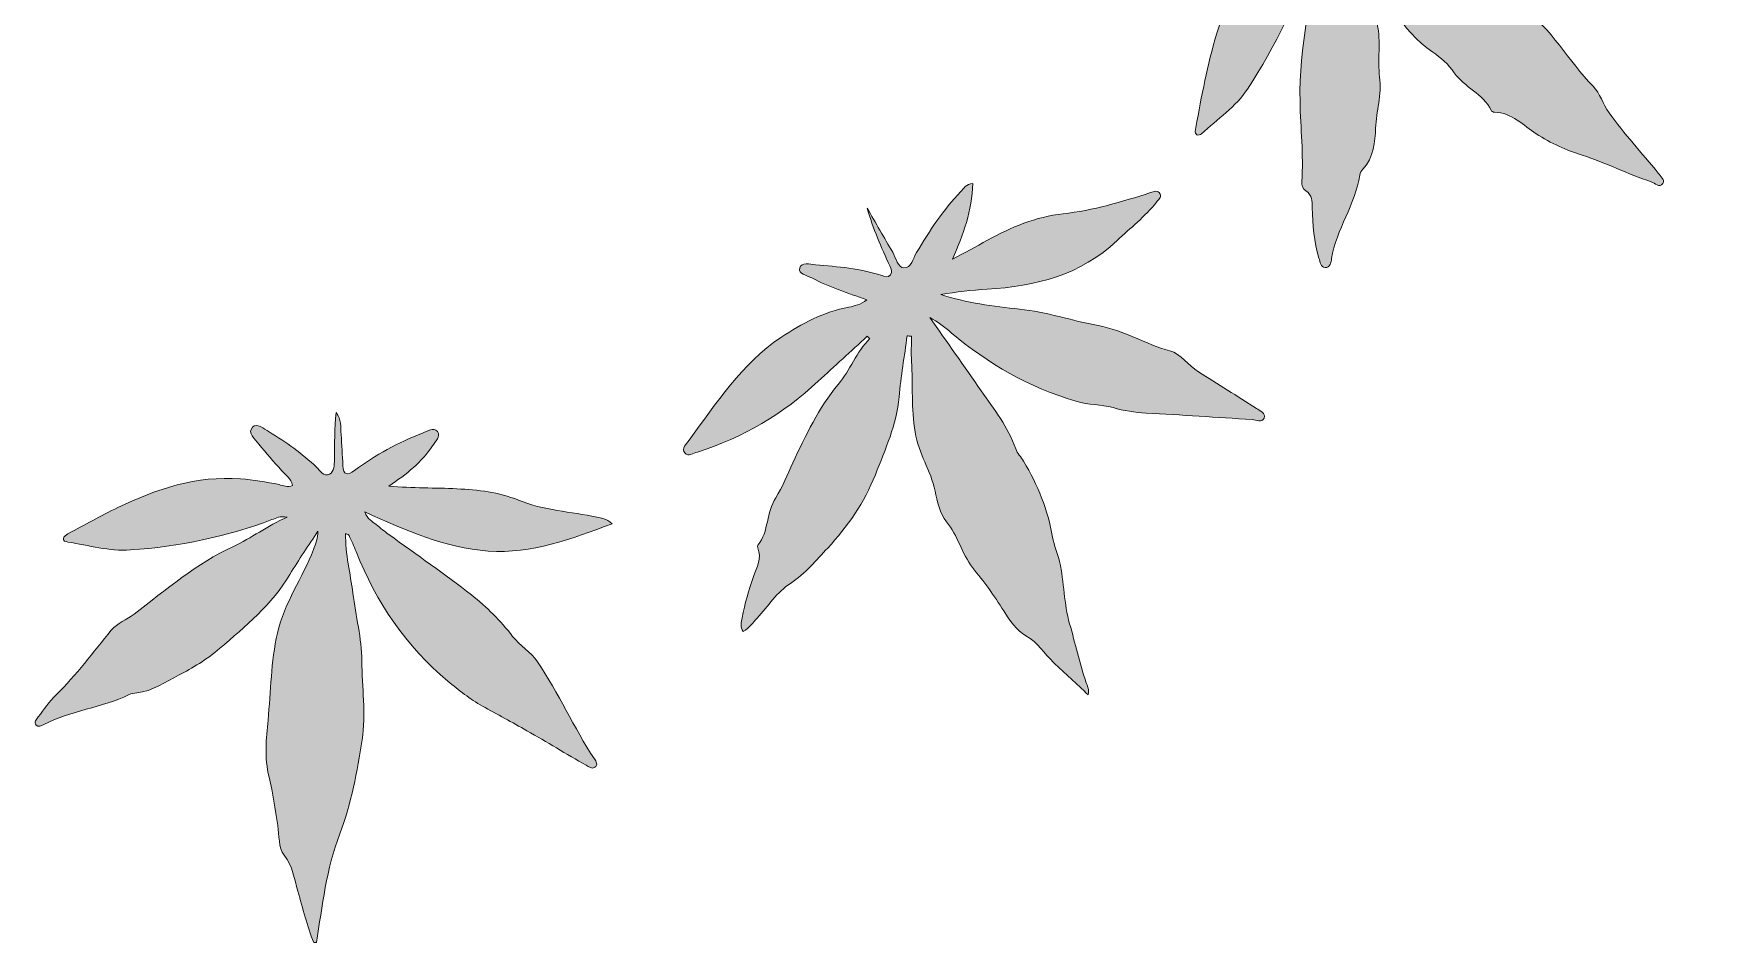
# Model space of a CAD drawing. Extents: x 432 to 1568, y -1563 to -437.
# Drawn here: x 900 to 1521, y -1563 to -1225 of the extents above; entities that cross this region are included whole.
import ezdxf

# ---------------------------------------------------------------- set-up
doc = ezdxf.new("R2010")
doc.units = 0
doc.header["$MEASUREMENT"] = 0
doc.layers.add('katman 1', color=7, linetype='Continuous')

# ---------------------------------------------------------------- blocks, each defined once
blk = doc.blocks.new('block 2')
at = {"layer": 'katman 1', "true_color": 0x0a9800}
h = blk.add_hatch(color=94, dxfattribs=at)
h.dxf.hatch_style = 2
edge = h.paths.add_edge_path()
edge.add_spline(control_points=[(1389.95, -1187.61), (1388.68, -1190.06), (1389.84, -1191.55), (1390.39, -1192.98), (1393.93, -1202.35), (1396.75, -1211.91), (1398.84, -1221.71), (1400.23, -1228.23), (1398.85, -1234.89), (1399.69, -1241.3), (1400.54, -1247.87), (1398.47, -1253.99), (1398.22, -1260.32), (1398.02, -1265.17), (1397.59, -1271.29), (1393.49, -1275.58), (1392.94, -1276.15), (1392.43, -1276.95), (1392.33, -1277.71), (1390.74, -1288.7), (1383.57, -1297.8), (1381.86, -1308.76), (1381.65, -1310.11), (1381.31, -1312.21), (1379.47, -1312.11), (1377.77, -1312.01), (1377.61, -1309.95), (1377.18, -1308.57), (1375.32, -1302.47), (1374.8, -1296.17), (1374.68, -1289.82), (1374.63, -1287.48), (1374.75, -1285.12), (1372.34, -1283.63), (1371.1, -1282.86), (1370.71, -1281.51), (1370.81, -1280.12), (1371.49, -1270.2), (1370.31, -1260.26), (1370.13, -1250.37), (1369.77, -1230), (1374.61, -1210.57), (1377.39, -1190.39), (1375.82, -1191.27), (1375.62, -1192.81), (1375.24, -1194.04), (1369.56, -1212.48), (1361.08, -1229.7), (1350.64, -1245.76), (1346.41, -1252.26), (1339.38, -1256.94), (1333.57, -1262.4), (1333.19, -1262.77), (1332.18, -1263), (1331.82, -1262.76), (1330.82, -1262.08), (1331.33, -1260.96), (1331.49, -1260.02), (1333.47, -1248.35), (1335.85, -1236.8), (1339.11, -1225.4), (1343.82, -1208.93), (1353.74, -1196.26), (1366.93, -1185.81), (1367.95, -1185.01), (1369.15, -1184.31), (1369.8, -1181.9), (1360.41, -1183.28), (1351.31, -1183.39), (1342.04, -1182.14), (1347.34, -1178), (1353.2, -1175.29), (1359.63, -1173.86), (1362.88, -1173.14), (1366.23, -1172.93), (1369.48, -1172.21), (1371.14, -1171.84), (1373.62, -1172.39), (1374.17, -1170.19), (1374.62, -1168.39), (1372.65, -1167.36), (1371.47, -1166.28), (1367.89, -1163.04), (1364.19, -1159.93), (1360.57, -1156.73), (1359.23, -1155.54), (1357.5, -1154.7), (1356.82, -1152.76), (1358.47, -1151.9), (1359.3, -1153.34), (1360.24, -1154), (1364.6, -1157.07), (1368.84, -1160.3), (1373.19, -1163.38), (1377.49, -1166.43), (1378.42, -1166.06), (1378.84, -1160.95), (1379.69, -1150.8), (1381.05, -1140.76), (1384.6, -1131.14), (1385.08, -1129.82), (1385.04, -1127.7), (1386.87, -1127.72), (1388.65, -1127.73), (1388.79, -1129.77), (1389.21, -1131.14), (1390.92, -1136.62), (1391.13, -1142.27), (1391.21, -1147.95), (1391.24, -1149.86), (1390.26, -1152.8), (1392.26, -1153.43), (1394.66, -1154.19), (1395.37, -1151), (1396.63, -1149.41), (1400.04, -1145.11), (1403.23, -1140.62), (1406.63, -1136.3), (1411.31, -1130.36), (1417.05, -1125.53), (1423.5, -1121.68), (1432.58, -1116.27), (1440.18, -1108.97), (1448.47, -1102.55), (1449.72, -1101.58), (1451.06, -1099.56), (1452.65, -1100.71), (1454.05, -1101.74), (1452.98, -1103.81), (1452.52, -1105.38), (1445.09, -1131.31), (1429.58, -1150.48), (1405.17, -1162.31), (1400.74, -1164.46), (1396.12, -1166.38), (1392.58, -1170.49), (1404.15, -1167.12), (1415.71, -1163.77), (1427.27, -1160.38), (1433.34, -1158.6), (1439.32, -1155.67), (1445.48, -1155.25), (1451.29, -1154.86), (1456.9, -1152.8), (1462.86, -1153.53), (1465.75, -1153.88), (1468.78, -1152.87), (1471.76, -1152.68), (1480.99, -1152.08), (1489.88, -1154.07), (1498.73, -1156.32), (1501.49, -1157.03), (1504.25, -1157.53), (1507.11, -1157.57), (1510.1, -1157.6), (1513.11, -1157.61), (1516.1, -1157.79), (1517.7, -1157.89), (1519.91, -1157.8), (1520.3, -1159.69), (1520.72, -1161.81), (1518.41, -1162.15), (1516.97, -1162.73), (1510.48, -1165.32), (1503.68, -1167.29), (1497.45, -1170.41), (1484.3, -1176.98), (1470.49, -1181.46), (1456.09, -1183.88), (1438.22, -1186.88), (1420.58, -1184.73), (1403.21, -1179.93), (1400.8, -1179.27), (1398.38, -1178.68), (1395.95, -1178.13), (1395.56, -1178.04), (1395.09, -1178.29), (1394.04, -1178.52), (1403.51, -1184.09), (1412.39, -1189.59), (1421.54, -1194.59), (1429.05, -1198.68), (1436.48, -1202.74), (1442.69, -1208.79), (1445.52, -1211.55), (1449.3, -1213.12), (1452.55, -1215.42), (1463.63, -1223.25), (1469.79, -1235.35), (1479.01, -1244.75), (1481.55, -1247.35), (1482.63, -1251.33), (1484.88, -1254.55), (1490.45, -1262.5), (1497.14, -1269.44), (1503.12, -1277), (1504, -1278.12), (1505.77, -1279.55), (1504.86, -1280.83), (1503.6, -1282.62), (1501.92, -1280.71), (1500.48, -1280.23), (1491.81, -1277.35), (1483.72, -1273.08), (1474.91, -1270.35), (1469.22, -1268.58), (1463.31, -1265.94), (1457.83, -1262.37), (1453.25, -1259.39), (1448.75, -1254.52), (1442.35, -1254.38), (1441.92, -1254.37), (1441.26, -1254.03), (1441.09, -1253.67), (1438.18, -1247.42), (1431.15, -1245.23), (1427.43, -1239.71), (1425.38, -1236.68), (1422.17, -1233.94), (1419.49, -1232.12), (1407.14, -1223.71), (1401.78, -1210.94), (1395.87, -1198.31), (1394.21, -1194.77), (1392.08, -1191.44), (1389.95, -1187.61)], knot_values=[0, 0, 0, 0, 1, 1, 1, 2, 2, 2, 3, 3, 3, 4, 4, 4, 5, 5, 5, 6, 6, 6, 7, 7, 7, 8, 8, 8, 9, 9, 9, 10, 10, 10, 11, 11, 11, 12, 12, 12, 13, 13, 13, 14, 14, 14, 15, 15, 15, 16, 16, 16, 17, 17, 17, 18, 18, 18, 19, 19, 19, 20, 20, 20, 21, 21, 21, 22, 22, 22, 23, 23, 23, 24, 24, 24, 25, 25, 25, 26, 26, 26, 27, 27, 27, 28, 28, 28, 29, 29, 29, 30, 30, 30, 31, 31, 31, 32, 32, 32, 33, 33, 33, 34, 34, 34, 35, 35, 35, 36, 36, 36, 37, 37, 37, 38, 38, 38, 39, 39, 39, 40, 40, 40, 41, 41, 41, 42, 42, 42, 43, 43, 43, 44, 44, 44, 45, 45, 45, 46, 46, 46, 47, 47, 47, 48, 48, 48, 49, 49, 49, 50, 50, 50, 51, 51, 51, 52, 52, 52, 53, 53, 53, 54, 54, 54, 55, 55, 55, 56, 56, 56, 57, 57, 57, 58, 58, 58, 59, 59, 59, 60, 60, 60, 61, 61, 61, 62, 62, 62, 63, 63, 63, 64, 64, 64, 65, 65, 65, 66, 66, 66, 67, 67, 67, 68, 68, 68, 69, 69, 69, 70, 70, 70, 71, 71, 71, 72, 72, 72, 73, 73, 73, 74, 74, 74, 75, 75, 75, 75], degree=3, periodic=1)
h = blk.add_hatch(color=94, dxfattribs=at)
h.dxf.hatch_style = 2
edge = h.paths.add_edge_path()
edge.add_spline(control_points=[(1248.63, -1280.8), (1248.38, -1290.98), (1245, -1299.87), (1241.11, -1308.95), (1245.44, -1306.61), (1249.8, -1304.32), (1254.1, -1301.94), (1262.91, -1297.07), (1272, -1293.22), (1282.17, -1292.1), (1293.31, -1290.89), (1304, -1287.61), (1314.65, -1284.26), (1315.85, -1283.88), (1317.38, -1283.14), (1318.18, -1284.76), (1318.79, -1286.01), (1317.55, -1286.88), (1316.85, -1287.76), (1312.59, -1293.16), (1307.18, -1297.37), (1302.21, -1302.05), (1288.63, -1314.84), (1271.94, -1319.07), (1253.99, -1320.15), (1248.24, -1320.49), (1242.51, -1321.14), (1236.77, -1322.09), (1246.34, -1325.18), (1256.18, -1326.49), (1266.02, -1327.54), (1275.98, -1328.59), (1285.44, -1331.82), (1295.18, -1333.62), (1304.66, -1335.37), (1312.67, -1340.55), (1321.78, -1343), (1325.98, -1344.13), (1328.55, -1348.44), (1332.41, -1350.83), (1339.61, -1355.28), (1346.77, -1359.86), (1353.93, -1364.41), (1355.23, -1365.24), (1357.48, -1366.16), (1356.79, -1367.99), (1356.04, -1369.95), (1353.89, -1368.64), (1352.34, -1368.55), (1339.22, -1367.73), (1326.11, -1366.81), (1312.98, -1366.12), (1308.79, -1365.9), (1304.75, -1365.27), (1300.71, -1364.11), (1296.25, -1362.83), (1291.61, -1363.14), (1286.94, -1361.75), (1269.55, -1356.59), (1254.36, -1347.87), (1240.61, -1336.3), (1238.13, -1334.21), (1235.62, -1332.16), (1232.61, -1330.58), (1238.99, -1339.67), (1245.41, -1348.73), (1251.74, -1357.85), (1256.52, -1364.73), (1261.74, -1371.34), (1264.55, -1379.41), (1265.13, -1381.09), (1266.56, -1382.45), (1267.49, -1384.02), (1272.7, -1392.81), (1276.51, -1402.12), (1278.25, -1412.26), (1278.78, -1415.34), (1280.14, -1418.27), (1280.84, -1421.33), (1282.56, -1428.97), (1282.45, -1437.05), (1284.59, -1444.43), (1286.66, -1451.59), (1288.25, -1458.91), (1290.61, -1466), (1291.12, -1467.51), (1292.04, -1469.02), (1291.47, -1470.75), (1287.15, -1466.75), (1282.78, -1462.83), (1278.57, -1458.75), (1275.18, -1455.47), (1272.83, -1451.44), (1268.33, -1448.86), (1265.05, -1446.99), (1262.06, -1442.92), (1260.09, -1439.63), (1256.67, -1433.93), (1252.53, -1428.63), (1248.57, -1423.56), (1244.38, -1418.22), (1243.18, -1411.61), (1238.81, -1406.49), (1236.33, -1403.57), (1235.4, -1398.77), (1234.64, -1395.12), (1233.06, -1387.46), (1228.45, -1381.14), (1227.19, -1373.26), (1225.77, -1364.4), (1226.37, -1355.68), (1225.87, -1346.92), (1225.69, -1343.81), (1225.84, -1340.69), (1225.84, -1337.57), (1225.31, -1337.53), (1224.78, -1337.49), (1224.26, -1337.45), (1223.23, -1345.01), (1221.93, -1352.54), (1221.25, -1360.14), (1220.34, -1370.44), (1216.11, -1379.6), (1212.44, -1389.03), (1208.4, -1399.38), (1202.06, -1408.41), (1194.76, -1416.26), (1190.59, -1420.74), (1186.47, -1425.81), (1180.89, -1429.4), (1176.03, -1432.54), (1172.6, -1437.89), (1168.54, -1442.28), (1166.97, -1443.97), (1165.75, -1446.02), (1163.39, -1447.31), (1162.03, -1445.66), (1162.71, -1443.84), (1162.99, -1442.18), (1163.88, -1436.91), (1165.56, -1431.85), (1167.23, -1426.79), (1168.35, -1423.39), (1170.36, -1420.04), (1168.78, -1416.21), (1168.67, -1415.94), (1168.68, -1415.45), (1168.85, -1415.24), (1172.93, -1410.07), (1171.87, -1403.04), (1175.46, -1397.58), (1178.07, -1393.6), (1179.7, -1388.98), (1181.77, -1384.64), (1186.63, -1374.47), (1191.33, -1364.22), (1198.67, -1355.48), (1203.13, -1350.16), (1205.35, -1343.39), (1210.45, -1338.48), (1210.11, -1338.19), (1209.76, -1337.91), (1209.42, -1337.62), (1203.36, -1343.19), (1197.27, -1348.72), (1191.25, -1354.32), (1178.25, -1366.41), (1163.37, -1375.28), (1146.42, -1380.61), (1144.89, -1381.09), (1142.9, -1382.41), (1141.76, -1381.02), (1140.34, -1379.29), (1142.27, -1377.59), (1143.28, -1376.24), (1153.47, -1362.48), (1162.79, -1347.85), (1177.35, -1338.06), (1185.06, -1332.88), (1193.32, -1328.59), (1202.62, -1326.78), (1204.7, -1326.38), (1206.79, -1325.92), (1209.32, -1324.08), (1201.94, -1321.4), (1195.11, -1319.32), (1188.85, -1315.94), (1187.07, -1314.98), (1183.71, -1314.55), (1184.35, -1312.19), (1184.94, -1310.04), (1188.1, -1310.82), (1190.21, -1311.03), (1198.49, -1311.82), (1206.82, -1312.34), (1214.79, -1315.04), (1215.89, -1315.41), (1217.13, -1315.9), (1218.03, -1314.79), (1218.9, -1313.73), (1218.26, -1312.54), (1217.8, -1311.5), (1214.69, -1304.53), (1211.54, -1297.58), (1209.42, -1290.03), (1212.57, -1295.49), (1215.69, -1300.96), (1218.87, -1306.39), (1220.11, -1308.52), (1220.83, -1312.09), (1223.03, -1312.22), (1225.8, -1312.39), (1226.44, -1308.64), (1227.75, -1306.47), (1232.56, -1298.45), (1237.65, -1290.65), (1244.15, -1283.88), (1245.25, -1282.73), (1246.06, -1281.11), (1248.63, -1280.8)], knot_values=[0, 0, 0, 0, 1, 1, 1, 2, 2, 2, 3, 3, 3, 4, 4, 4, 5, 5, 5, 6, 6, 6, 7, 7, 7, 8, 8, 8, 9, 9, 9, 10, 10, 10, 11, 11, 11, 12, 12, 12, 13, 13, 13, 14, 14, 14, 15, 15, 15, 16, 16, 16, 17, 17, 17, 18, 18, 18, 19, 19, 19, 20, 20, 20, 21, 21, 21, 22, 22, 22, 23, 23, 23, 24, 24, 24, 25, 25, 25, 26, 26, 26, 27, 27, 27, 28, 28, 28, 29, 29, 29, 30, 30, 30, 31, 31, 31, 32, 32, 32, 33, 33, 33, 34, 34, 34, 35, 35, 35, 36, 36, 36, 37, 37, 37, 38, 38, 38, 39, 39, 39, 40, 40, 40, 41, 41, 41, 42, 42, 42, 43, 43, 43, 44, 44, 44, 45, 45, 45, 46, 46, 46, 47, 47, 47, 48, 48, 48, 49, 49, 49, 50, 50, 50, 51, 51, 51, 52, 52, 52, 53, 53, 53, 54, 54, 54, 55, 55, 55, 56, 56, 56, 57, 57, 57, 58, 58, 58, 59, 59, 59, 60, 60, 60, 61, 61, 61, 62, 62, 62, 63, 63, 63, 64, 64, 64, 65, 65, 65, 66, 66, 66, 67, 67, 67, 68, 68, 68, 69, 69, 69, 70, 70, 70, 71, 71, 71, 72, 72, 72, 73, 73, 73, 73], degree=3, periodic=1)
h = blk.add_hatch(color=94, dxfattribs=at)
h.dxf.hatch_style = 2
edge = h.paths.add_edge_path()
edge.add_spline(control_points=[(1003.9, -1562.83), (1001.38, -1556.64), (999.86, -1550.15), (997.98, -1543.76), (996.64, -1539.21), (996.14, -1534.49), (992.95, -1530.4), (990.69, -1527.51), (991.16, -1523.04), (990.56, -1519.39), (989.59, -1513.38), (988.79, -1507.17), (987.32, -1501.39), (985.49, -1494.15), (986.25, -1486.98), (986.92, -1480.2), (987.99, -1469.46), (987.98, -1458.58), (990.39, -1447.87), (992.95, -1436.52), (999.82, -1427.36), (1003.78, -1416.81), (1004.58, -1414.68), (1005.52, -1412.6), (1005.47, -1409.98), (1001.99, -1415.33), (998.33, -1420.57), (995.07, -1426.05), (988.41, -1437.24), (978.63, -1445.28), (968.91, -1453.63), (964.18, -1457.69), (958.87, -1460.89), (953.69, -1463.52), (948.87, -1465.97), (944.04, -1469.49), (938.23, -1470.05), (937.25, -1470.15), (936.22, -1470.33), (935.34, -1470.74), (925.17, -1475.6), (913.65, -1476.61), (903.61, -1481.85), (902.8, -1482.28), (901.62, -1482.96), (900.84, -1482.08), (899.81, -1480.92), (900.96, -1479.87), (901.61, -1479.02), (903.72, -1476.24), (905.71, -1473.31), (908.18, -1470.87), (915.71, -1463.41), (922.06, -1454.98), (928.73, -1446.81), (930.99, -1444.05), (934.45, -1442.9), (937.23, -1440.78), (949.05, -1431.78), (960.39, -1422.06), (974.07, -1415.69), (980.68, -1412.61), (986.56, -1408.08), (994.01, -1404.83), (991.41, -1404.2), (989.89, -1405.15), (988.39, -1405.71), (971.43, -1412.07), (953.91, -1415.73), (935.85, -1417), (927.9, -1417.55), (920.34, -1415.26), (912.63, -1414.03), (911.81, -1413.89), (910.74, -1413.67), (910.93, -1412.67), (911.05, -1412.02), (911.9, -1411.35), (912.58, -1410.99), (918.74, -1407.68), (924.85, -1404.25), (931.16, -1401.22), (945.52, -1394.31), (960.37, -1389.35), (976.69, -1390.57), (981.53, -1390.93), (986.27, -1391.72), (991, -1392.72), (992.57, -1393.05), (994.12, -1393.96), (996.04, -1392.98), (995.62, -1390.39), (993.4, -1389.21), (991.97, -1387.51), (989.18, -1384.2), (986.14, -1381.08), (983.51, -1377.66), (982.1, -1375.83), (979.12, -1373.56), (981.14, -1371.35), (982.77, -1369.56), (985.41, -1371.97), (987.33, -1373.12), (993.64, -1376.88), (999.55, -1381.21), (1004.96, -1386.21), (1006.31, -1387.45), (1007.49, -1390.05), (1009.74, -1388.85), (1011.57, -1387.88), (1011.53, -1385.38), (1011.57, -1383.41), (1011.66, -1377.6), (1011.6, -1371.79), (1012.21, -1365.93), (1014.25, -1368.41), (1013.87, -1371.34), (1014.05, -1374.15), (1014.3, -1377.97), (1014.56, -1381.79), (1014.75, -1385.61), (1014.93, -1389.15), (1016.18, -1389.51), (1018.99, -1387.46), (1026.83, -1381.74), (1035.25, -1377.02), (1044.34, -1373.56), (1046.12, -1372.88), (1048.37, -1371.14), (1049.82, -1373.03), (1051.24, -1374.87), (1049.04, -1376.69), (1047.99, -1378.28), (1044.04, -1384.34), (1038.49, -1388.78), (1031.72, -1393.28), (1040.82, -1394.05), (1048.94, -1393.84), (1057.01, -1394.27), (1064.91, -1394.69), (1072.6, -1395.44), (1079.89, -1398.47), (1089.25, -1402.37), (1099.34, -1402.66), (1109.04, -1404.86), (1110.61, -1405.21), (1112.36, -1405.13), (1114.76, -1407.28), (1099.36, -1412.82), (1085.01, -1418.52), (1068.7, -1417.39), (1052.49, -1416.26), (1038.17, -1409.68), (1022.85, -1402.86), (1023.86, -1405.66), (1025.73, -1406.41), (1027.1, -1407.57), (1028.63, -1408.85), (1030.2, -1410.09), (1031.82, -1411.27), (1042.05, -1418.73), (1052.52, -1425.89), (1062.47, -1433.71), (1068.12, -1438.15), (1073.27, -1443.23), (1077.75, -1449.08), (1080.35, -1452.48), (1084.4, -1454.78), (1086.99, -1458.58), (1094.86, -1470.13), (1100.44, -1482.99), (1108.13, -1494.62), (1108.72, -1495.51), (1109.61, -1496.82), (1108.28, -1497.72), (1107.18, -1498.46), (1106.02, -1497.56), (1105.04, -1496.99), (1097.71, -1492.73), (1090.42, -1488.36), (1083.06, -1484.14), (1077.6, -1481.01), (1072.03, -1478.07), (1066.54, -1474.99), (1061.93, -1472.41), (1057.67, -1469.07), (1053.74, -1465.78), (1038.25, -1452.76), (1027.03, -1436.42), (1019.61, -1417.53), (1018.82, -1415.52), (1017.92, -1413.56), (1017.01, -1411.6), (1016.91, -1411.37), (1016.49, -1411.28), (1015.72, -1410.85), (1015.57, -1418.57), (1017.53, -1425.75), (1018.42, -1433.03), (1019.44, -1441.45), (1021.73, -1449.84), (1021.75, -1458.24), (1021.78, -1468.01), (1023.38, -1477.88), (1021.87, -1487.52), (1020.02, -1499.34), (1017.89, -1511.08), (1013.54, -1522.48), (1008.63, -1535.35), (1007.05, -1549.21), (1004.9, -1562.83), (1004.57, -1562.83), (1004.24, -1562.83), (1003.9, -1562.83)], knot_values=[0, 0, 0, 0, 1, 1, 1, 2, 2, 2, 3, 3, 3, 4, 4, 4, 5, 5, 5, 6, 6, 6, 7, 7, 7, 8, 8, 8, 9, 9, 9, 10, 10, 10, 11, 11, 11, 12, 12, 12, 13, 13, 13, 14, 14, 14, 15, 15, 15, 16, 16, 16, 17, 17, 17, 18, 18, 18, 19, 19, 19, 20, 20, 20, 21, 21, 21, 22, 22, 22, 23, 23, 23, 24, 24, 24, 25, 25, 25, 26, 26, 26, 27, 27, 27, 28, 28, 28, 29, 29, 29, 30, 30, 30, 31, 31, 31, 32, 32, 32, 33, 33, 33, 34, 34, 34, 35, 35, 35, 36, 36, 36, 37, 37, 37, 38, 38, 38, 39, 39, 39, 40, 40, 40, 41, 41, 41, 42, 42, 42, 43, 43, 43, 44, 44, 44, 45, 45, 45, 46, 46, 46, 47, 47, 47, 48, 48, 48, 49, 49, 49, 50, 50, 50, 51, 51, 51, 52, 52, 52, 53, 53, 53, 54, 54, 54, 55, 55, 55, 56, 56, 56, 57, 57, 57, 58, 58, 58, 59, 59, 59, 60, 60, 60, 61, 61, 61, 62, 62, 62, 63, 63, 63, 64, 64, 64, 65, 65, 65, 66, 66, 66, 67, 67, 67, 68, 68, 68, 69, 69, 69, 70, 70, 70, 71, 71, 71, 71], degree=3, periodic=1)
at = {"layer": 'katman 1', "lineweight": 0}
for points, knots in [([(1389.95, -1187.61), (1388.68, -1190.06), (1389.84, -1191.55), (1390.39, -1192.98), (1393.93, -1202.35), (1396.75, -1211.91), (1398.84, -1221.71), (1400.23, -1228.23), (1398.85, -1234.89), (1399.69, -1241.3), (1400.54, -1247.87), (1398.47, -1253.99), (1398.22, -1260.32), (1398.02, -1265.17), (1397.59, -1271.29), (1393.49, -1275.58), (1392.94, -1276.15), (1392.43, -1276.95), (1392.33, -1277.71), (1390.74, -1288.7), (1383.57, -1297.8), (1381.86, -1308.76), (1381.65, -1310.11), (1381.31, -1312.21), (1379.47, -1312.11), (1377.77, -1312.01), (1377.61, -1309.95), (1377.18, -1308.57), (1375.32, -1302.47), (1374.8, -1296.17), (1374.68, -1289.82), (1374.63, -1287.48), (1374.75, -1285.12), (1372.34, -1283.63), (1371.1, -1282.86), (1370.71, -1281.51), (1370.81, -1280.12), (1371.49, -1270.2), (1370.31, -1260.26), (1370.13, -1250.37), (1369.77, -1230), (1374.61, -1210.57), (1377.39, -1190.39), (1375.82, -1191.27), (1375.62, -1192.81), (1375.24, -1194.04), (1369.56, -1212.48), (1361.08, -1229.7), (1350.64, -1245.76), (1346.41, -1252.26), (1339.38, -1256.94), (1333.57, -1262.4), (1333.19, -1262.77), (1332.18, -1263), (1331.82, -1262.76), (1330.82, -1262.08), (1331.33, -1260.96), (1331.49, -1260.02), (1333.47, -1248.35), (1335.85, -1236.8), (1339.11, -1225.4), (1343.82, -1208.93), (1353.74, -1196.26), (1366.93, -1185.81), (1367.95, -1185.01), (1369.15, -1184.31), (1369.8, -1181.9), (1360.41, -1183.28), (1351.31, -1183.39), (1342.04, -1182.14), (1347.34, -1178), (1353.2, -1175.29), (1359.63, -1173.86), (1362.88, -1173.14), (1366.23, -1172.93), (1369.48, -1172.21), (1371.14, -1171.84), (1373.62, -1172.39), (1374.17, -1170.19), (1374.62, -1168.39), (1372.65, -1167.36), (1371.47, -1166.28), (1367.89, -1163.04), (1364.19, -1159.93), (1360.57, -1156.73), (1359.23, -1155.54), (1357.5, -1154.7), (1356.82, -1152.76), (1358.47, -1151.9), (1359.3, -1153.34), (1360.24, -1154), (1364.6, -1157.07), (1368.84, -1160.3), (1373.19, -1163.38), (1377.49, -1166.43), (1378.42, -1166.06), (1378.84, -1160.95), (1379.69, -1150.8), (1381.05, -1140.76), (1384.6, -1131.14), (1385.08, -1129.82), (1385.04, -1127.7), (1386.87, -1127.72), (1388.65, -1127.73), (1388.79, -1129.77), (1389.21, -1131.14), (1390.92, -1136.62), (1391.13, -1142.27), (1391.21, -1147.95), (1391.24, -1149.86), (1390.26, -1152.8), (1392.26, -1153.43), (1394.66, -1154.19), (1395.37, -1151), (1396.63, -1149.41), (1400.04, -1145.11), (1403.23, -1140.62), (1406.63, -1136.3), (1411.31, -1130.36), (1417.05, -1125.53), (1423.5, -1121.68), (1432.58, -1116.27), (1440.18, -1108.97), (1448.47, -1102.55), (1449.72, -1101.58), (1451.06, -1099.56), (1452.65, -1100.71), (1454.05, -1101.74), (1452.98, -1103.81), (1452.52, -1105.38), (1445.09, -1131.31), (1429.58, -1150.48), (1405.17, -1162.31), (1400.74, -1164.46), (1396.12, -1166.38), (1392.58, -1170.49), (1404.15, -1167.12), (1415.71, -1163.77), (1427.27, -1160.38), (1433.34, -1158.6), (1439.32, -1155.67), (1445.48, -1155.25), (1451.29, -1154.86), (1456.9, -1152.8), (1462.86, -1153.53), (1465.75, -1153.88), (1468.78, -1152.87), (1471.76, -1152.68), (1480.99, -1152.08), (1489.88, -1154.07), (1498.73, -1156.32), (1501.49, -1157.03), (1504.25, -1157.53), (1507.11, -1157.57), (1510.1, -1157.6), (1513.11, -1157.61), (1516.1, -1157.79), (1517.7, -1157.89), (1519.91, -1157.8), (1520.3, -1159.69), (1520.72, -1161.81), (1518.41, -1162.15), (1516.97, -1162.73), (1510.48, -1165.32), (1503.68, -1167.29), (1497.45, -1170.41), (1484.3, -1176.98), (1470.49, -1181.46), (1456.09, -1183.88), (1438.22, -1186.88), (1420.58, -1184.73), (1403.21, -1179.93), (1400.8, -1179.27), (1398.38, -1178.68), (1395.95, -1178.13), (1395.56, -1178.04), (1395.09, -1178.29), (1394.04, -1178.52), (1403.51, -1184.09), (1412.39, -1189.59), (1421.54, -1194.59), (1429.05, -1198.68), (1436.48, -1202.74), (1442.69, -1208.79), (1445.52, -1211.55), (1449.3, -1213.12), (1452.55, -1215.42), (1463.63, -1223.25), (1469.79, -1235.35), (1479.01, -1244.75), (1481.55, -1247.35), (1482.63, -1251.33), (1484.88, -1254.55), (1490.45, -1262.5), (1497.14, -1269.44), (1503.12, -1277), (1504, -1278.12), (1505.77, -1279.55), (1504.86, -1280.83), (1503.6, -1282.62), (1501.92, -1280.71), (1500.48, -1280.23), (1491.81, -1277.35), (1483.72, -1273.08), (1474.91, -1270.35), (1469.22, -1268.58), (1463.31, -1265.94), (1457.83, -1262.37), (1453.25, -1259.39), (1448.75, -1254.52), (1442.35, -1254.38), (1441.92, -1254.37), (1441.26, -1254.03), (1441.09, -1253.67), (1438.18, -1247.42), (1431.15, -1245.23), (1427.43, -1239.71), (1425.38, -1236.68), (1422.17, -1233.94), (1419.49, -1232.12), (1407.14, -1223.71), (1401.78, -1210.94), (1395.87, -1198.31), (1394.21, -1194.77), (1392.08, -1191.44), (1389.95, -1187.61)], [0, 0, 0, 0, 1, 1, 1, 2, 2, 2, 3, 3, 3, 4, 4, 4, 5, 5, 5, 6, 6, 6, 7, 7, 7, 8, 8, 8, 9, 9, 9, 10, 10, 10, 11, 11, 11, 12, 12, 12, 13, 13, 13, 14, 14, 14, 15, 15, 15, 16, 16, 16, 17, 17, 17, 18, 18, 18, 19, 19, 19, 20, 20, 20, 21, 21, 21, 22, 22, 22, 23, 23, 23, 24, 24, 24, 25, 25, 25, 26, 26, 26, 27, 27, 27, 28, 28, 28, 29, 29, 29, 30, 30, 30, 31, 31, 31, 32, 32, 32, 33, 33, 33, 34, 34, 34, 35, 35, 35, 36, 36, 36, 37, 37, 37, 38, 38, 38, 39, 39, 39, 40, 40, 40, 41, 41, 41, 42, 42, 42, 43, 43, 43, 44, 44, 44, 45, 45, 45, 46, 46, 46, 47, 47, 47, 48, 48, 48, 49, 49, 49, 50, 50, 50, 51, 51, 51, 52, 52, 52, 53, 53, 53, 54, 54, 54, 55, 55, 55, 56, 56, 56, 57, 57, 57, 58, 58, 58, 59, 59, 59, 60, 60, 60, 61, 61, 61, 62, 62, 62, 63, 63, 63, 64, 64, 64, 65, 65, 65, 66, 66, 66, 67, 67, 67, 68, 68, 68, 69, 69, 69, 70, 70, 70, 71, 71, 71, 72, 72, 72, 73, 73, 73, 74, 74, 74, 75, 75, 75, 75]), ([(1248.63, -1280.8), (1248.38, -1290.98), (1245, -1299.87), (1241.11, -1308.95), (1245.44, -1306.61), (1249.8, -1304.32), (1254.1, -1301.94), (1262.91, -1297.07), (1272, -1293.22), (1282.17, -1292.1), (1293.31, -1290.89), (1304, -1287.61), (1314.65, -1284.26), (1315.85, -1283.88), (1317.38, -1283.14), (1318.18, -1284.76), (1318.79, -1286.01), (1317.55, -1286.88), (1316.85, -1287.76), (1312.59, -1293.16), (1307.18, -1297.37), (1302.21, -1302.05), (1288.63, -1314.84), (1271.94, -1319.07), (1253.99, -1320.15), (1248.24, -1320.49), (1242.51, -1321.14), (1236.77, -1322.09), (1246.34, -1325.18), (1256.18, -1326.49), (1266.02, -1327.54), (1275.98, -1328.59), (1285.44, -1331.82), (1295.18, -1333.62), (1304.66, -1335.37), (1312.67, -1340.55), (1321.78, -1343), (1325.98, -1344.13), (1328.55, -1348.44), (1332.41, -1350.83), (1339.61, -1355.28), (1346.77, -1359.86), (1353.93, -1364.41), (1355.23, -1365.24), (1357.48, -1366.16), (1356.79, -1367.99), (1356.04, -1369.95), (1353.89, -1368.64), (1352.34, -1368.55), (1339.22, -1367.73), (1326.11, -1366.81), (1312.98, -1366.12), (1308.79, -1365.9), (1304.75, -1365.27), (1300.71, -1364.11), (1296.25, -1362.83), (1291.61, -1363.14), (1286.94, -1361.75), (1269.55, -1356.59), (1254.36, -1347.87), (1240.61, -1336.3), (1238.13, -1334.21), (1235.62, -1332.16), (1232.61, -1330.58), (1238.99, -1339.67), (1245.41, -1348.73), (1251.74, -1357.85), (1256.52, -1364.73), (1261.74, -1371.34), (1264.55, -1379.41), (1265.13, -1381.09), (1266.56, -1382.45), (1267.49, -1384.02), (1272.7, -1392.81), (1276.51, -1402.12), (1278.25, -1412.26), (1278.78, -1415.34), (1280.14, -1418.27), (1280.84, -1421.33), (1282.56, -1428.97), (1282.45, -1437.05), (1284.59, -1444.43), (1286.66, -1451.59), (1288.25, -1458.91), (1290.61, -1466), (1291.12, -1467.51), (1292.04, -1469.02), (1291.47, -1470.75), (1287.15, -1466.75), (1282.78, -1462.83), (1278.57, -1458.75), (1275.18, -1455.47), (1272.83, -1451.44), (1268.33, -1448.86), (1265.05, -1446.99), (1262.06, -1442.92), (1260.09, -1439.63), (1256.67, -1433.93), (1252.53, -1428.63), (1248.57, -1423.56), (1244.38, -1418.22), (1243.18, -1411.61), (1238.81, -1406.49), (1236.33, -1403.57), (1235.4, -1398.77), (1234.64, -1395.12), (1233.06, -1387.46), (1228.45, -1381.14), (1227.19, -1373.26), (1225.77, -1364.4), (1226.37, -1355.68), (1225.87, -1346.92), (1225.69, -1343.81), (1225.84, -1340.69), (1225.84, -1337.57), (1225.31, -1337.53), (1224.78, -1337.49), (1224.26, -1337.45), (1223.23, -1345.01), (1221.93, -1352.54), (1221.25, -1360.14), (1220.34, -1370.44), (1216.11, -1379.6), (1212.44, -1389.03), (1208.4, -1399.38), (1202.06, -1408.41), (1194.76, -1416.26), (1190.59, -1420.74), (1186.47, -1425.81), (1180.89, -1429.4), (1176.03, -1432.54), (1172.6, -1437.89), (1168.54, -1442.28), (1166.97, -1443.97), (1165.75, -1446.02), (1163.39, -1447.31), (1162.03, -1445.66), (1162.71, -1443.84), (1162.99, -1442.18), (1163.88, -1436.91), (1165.56, -1431.85), (1167.23, -1426.79), (1168.35, -1423.39), (1170.36, -1420.04), (1168.78, -1416.21), (1168.67, -1415.94), (1168.68, -1415.45), (1168.85, -1415.24), (1172.93, -1410.07), (1171.87, -1403.04), (1175.46, -1397.58), (1178.07, -1393.6), (1179.7, -1388.98), (1181.77, -1384.64), (1186.63, -1374.47), (1191.33, -1364.22), (1198.67, -1355.48), (1203.13, -1350.16), (1205.35, -1343.39), (1210.45, -1338.48), (1210.11, -1338.19), (1209.76, -1337.91), (1209.42, -1337.62), (1203.36, -1343.19), (1197.27, -1348.72), (1191.25, -1354.32), (1178.25, -1366.41), (1163.37, -1375.28), (1146.42, -1380.61), (1144.89, -1381.09), (1142.9, -1382.41), (1141.76, -1381.02), (1140.34, -1379.29), (1142.27, -1377.59), (1143.28, -1376.24), (1153.47, -1362.48), (1162.79, -1347.85), (1177.35, -1338.06), (1185.06, -1332.88), (1193.32, -1328.59), (1202.62, -1326.78), (1204.7, -1326.38), (1206.79, -1325.92), (1209.32, -1324.08), (1201.94, -1321.4), (1195.11, -1319.32), (1188.85, -1315.94), (1187.07, -1314.98), (1183.71, -1314.55), (1184.35, -1312.19), (1184.94, -1310.04), (1188.1, -1310.82), (1190.21, -1311.03), (1198.49, -1311.82), (1206.82, -1312.34), (1214.79, -1315.04), (1215.89, -1315.41), (1217.13, -1315.9), (1218.03, -1314.79), (1218.9, -1313.73), (1218.26, -1312.54), (1217.8, -1311.5), (1214.69, -1304.53), (1211.54, -1297.58), (1209.42, -1290.03), (1212.57, -1295.49), (1215.69, -1300.96), (1218.87, -1306.39), (1220.11, -1308.52), (1220.83, -1312.09), (1223.03, -1312.22), (1225.8, -1312.39), (1226.44, -1308.64), (1227.75, -1306.47), (1232.56, -1298.45), (1237.65, -1290.65), (1244.15, -1283.88), (1245.25, -1282.73), (1246.06, -1281.11), (1248.63, -1280.8)], [0, 0, 0, 0, 1, 1, 1, 2, 2, 2, 3, 3, 3, 4, 4, 4, 5, 5, 5, 6, 6, 6, 7, 7, 7, 8, 8, 8, 9, 9, 9, 10, 10, 10, 11, 11, 11, 12, 12, 12, 13, 13, 13, 14, 14, 14, 15, 15, 15, 16, 16, 16, 17, 17, 17, 18, 18, 18, 19, 19, 19, 20, 20, 20, 21, 21, 21, 22, 22, 22, 23, 23, 23, 24, 24, 24, 25, 25, 25, 26, 26, 26, 27, 27, 27, 28, 28, 28, 29, 29, 29, 30, 30, 30, 31, 31, 31, 32, 32, 32, 33, 33, 33, 34, 34, 34, 35, 35, 35, 36, 36, 36, 37, 37, 37, 38, 38, 38, 39, 39, 39, 40, 40, 40, 41, 41, 41, 42, 42, 42, 43, 43, 43, 44, 44, 44, 45, 45, 45, 46, 46, 46, 47, 47, 47, 48, 48, 48, 49, 49, 49, 50, 50, 50, 51, 51, 51, 52, 52, 52, 53, 53, 53, 54, 54, 54, 55, 55, 55, 56, 56, 56, 57, 57, 57, 58, 58, 58, 59, 59, 59, 60, 60, 60, 61, 61, 61, 62, 62, 62, 63, 63, 63, 64, 64, 64, 65, 65, 65, 66, 66, 66, 67, 67, 67, 68, 68, 68, 69, 69, 69, 70, 70, 70, 71, 71, 71, 72, 72, 72, 73, 73, 73, 73]), ([(1003.9, -1562.83), (1001.38, -1556.64), (999.86, -1550.15), (997.98, -1543.76), (996.64, -1539.21), (996.14, -1534.49), (992.95, -1530.4), (990.69, -1527.51), (991.16, -1523.04), (990.56, -1519.39), (989.59, -1513.38), (988.79, -1507.17), (987.32, -1501.39), (985.49, -1494.15), (986.25, -1486.98), (986.92, -1480.2), (987.99, -1469.46), (987.98, -1458.58), (990.39, -1447.87), (992.95, -1436.52), (999.82, -1427.36), (1003.78, -1416.81), (1004.58, -1414.68), (1005.52, -1412.6), (1005.47, -1409.98), (1001.99, -1415.33), (998.33, -1420.57), (995.07, -1426.05), (988.41, -1437.24), (978.63, -1445.28), (968.91, -1453.63), (964.18, -1457.69), (958.87, -1460.89), (953.69, -1463.52), (948.87, -1465.97), (944.04, -1469.49), (938.23, -1470.05), (937.25, -1470.15), (936.22, -1470.33), (935.34, -1470.74), (925.17, -1475.6), (913.65, -1476.61), (903.61, -1481.85), (902.8, -1482.28), (901.62, -1482.96), (900.84, -1482.08), (899.81, -1480.92), (900.96, -1479.87), (901.61, -1479.02), (903.72, -1476.24), (905.71, -1473.31), (908.18, -1470.87), (915.71, -1463.41), (922.06, -1454.98), (928.73, -1446.81), (930.99, -1444.05), (934.45, -1442.9), (937.23, -1440.78), (949.05, -1431.78), (960.39, -1422.06), (974.07, -1415.69), (980.68, -1412.61), (986.56, -1408.08), (994.01, -1404.83), (991.41, -1404.2), (989.89, -1405.15), (988.39, -1405.71), (971.43, -1412.07), (953.91, -1415.73), (935.85, -1417), (927.9, -1417.55), (920.34, -1415.26), (912.63, -1414.03), (911.81, -1413.89), (910.74, -1413.67), (910.93, -1412.67), (911.05, -1412.02), (911.9, -1411.35), (912.58, -1410.99), (918.74, -1407.68), (924.85, -1404.25), (931.16, -1401.22), (945.52, -1394.31), (960.37, -1389.35), (976.69, -1390.57), (981.53, -1390.93), (986.27, -1391.72), (991, -1392.72), (992.57, -1393.05), (994.12, -1393.96), (996.04, -1392.98), (995.62, -1390.39), (993.4, -1389.21), (991.97, -1387.51), (989.18, -1384.2), (986.14, -1381.08), (983.51, -1377.66), (982.1, -1375.83), (979.12, -1373.56), (981.14, -1371.35), (982.77, -1369.56), (985.41, -1371.97), (987.33, -1373.12), (993.64, -1376.88), (999.55, -1381.21), (1004.96, -1386.21), (1006.31, -1387.45), (1007.49, -1390.05), (1009.74, -1388.85), (1011.57, -1387.88), (1011.53, -1385.38), (1011.57, -1383.41), (1011.66, -1377.6), (1011.6, -1371.79), (1012.21, -1365.93), (1014.25, -1368.41), (1013.87, -1371.34), (1014.05, -1374.15), (1014.3, -1377.97), (1014.56, -1381.79), (1014.75, -1385.61), (1014.93, -1389.15), (1016.18, -1389.51), (1018.99, -1387.46), (1026.83, -1381.74), (1035.25, -1377.02), (1044.34, -1373.56), (1046.12, -1372.88), (1048.37, -1371.14), (1049.82, -1373.03), (1051.24, -1374.87), (1049.04, -1376.69), (1047.99, -1378.28), (1044.04, -1384.34), (1038.49, -1388.78), (1031.72, -1393.28), (1040.82, -1394.05), (1048.94, -1393.84), (1057.01, -1394.27), (1064.91, -1394.69), (1072.6, -1395.44), (1079.89, -1398.47), (1089.25, -1402.37), (1099.34, -1402.66), (1109.04, -1404.86), (1110.61, -1405.21), (1112.36, -1405.13), (1114.76, -1407.28), (1099.36, -1412.82), (1085.01, -1418.52), (1068.7, -1417.39), (1052.49, -1416.26), (1038.17, -1409.68), (1022.85, -1402.86), (1023.86, -1405.66), (1025.73, -1406.41), (1027.1, -1407.57), (1028.63, -1408.85), (1030.2, -1410.09), (1031.82, -1411.27), (1042.05, -1418.73), (1052.52, -1425.89), (1062.47, -1433.71), (1068.12, -1438.15), (1073.27, -1443.23), (1077.75, -1449.08), (1080.35, -1452.48), (1084.4, -1454.78), (1086.99, -1458.58), (1094.86, -1470.13), (1100.44, -1482.99), (1108.13, -1494.62), (1108.72, -1495.51), (1109.61, -1496.82), (1108.28, -1497.72), (1107.18, -1498.46), (1106.02, -1497.56), (1105.04, -1496.99), (1097.71, -1492.73), (1090.42, -1488.36), (1083.06, -1484.14), (1077.6, -1481.01), (1072.03, -1478.07), (1066.54, -1474.99), (1061.93, -1472.41), (1057.67, -1469.07), (1053.74, -1465.78), (1038.25, -1452.76), (1027.03, -1436.42), (1019.61, -1417.53), (1018.82, -1415.52), (1017.92, -1413.56), (1017.01, -1411.6), (1016.91, -1411.37), (1016.49, -1411.28), (1015.72, -1410.85), (1015.57, -1418.57), (1017.53, -1425.75), (1018.42, -1433.03), (1019.44, -1441.45), (1021.73, -1449.84), (1021.75, -1458.24), (1021.78, -1468.01), (1023.38, -1477.88), (1021.87, -1487.52), (1020.02, -1499.34), (1017.89, -1511.08), (1013.54, -1522.48), (1008.63, -1535.35), (1007.05, -1549.21), (1004.9, -1562.83), (1004.57, -1562.83), (1004.24, -1562.83), (1003.9, -1562.83)], [0, 0, 0, 0, 1, 1, 1, 2, 2, 2, 3, 3, 3, 4, 4, 4, 5, 5, 5, 6, 6, 6, 7, 7, 7, 8, 8, 8, 9, 9, 9, 10, 10, 10, 11, 11, 11, 12, 12, 12, 13, 13, 13, 14, 14, 14, 15, 15, 15, 16, 16, 16, 17, 17, 17, 18, 18, 18, 19, 19, 19, 20, 20, 20, 21, 21, 21, 22, 22, 22, 23, 23, 23, 24, 24, 24, 25, 25, 25, 26, 26, 26, 27, 27, 27, 28, 28, 28, 29, 29, 29, 30, 30, 30, 31, 31, 31, 32, 32, 32, 33, 33, 33, 34, 34, 34, 35, 35, 35, 36, 36, 36, 37, 37, 37, 38, 38, 38, 39, 39, 39, 40, 40, 40, 41, 41, 41, 42, 42, 42, 43, 43, 43, 44, 44, 44, 45, 45, 45, 46, 46, 46, 47, 47, 47, 48, 48, 48, 49, 49, 49, 50, 50, 50, 51, 51, 51, 52, 52, 52, 53, 53, 53, 54, 54, 54, 55, 55, 55, 56, 56, 56, 57, 57, 57, 58, 58, 58, 59, 59, 59, 60, 60, 60, 61, 61, 61, 62, 62, 62, 63, 63, 63, 64, 64, 64, 65, 65, 65, 66, 66, 66, 67, 67, 67, 68, 68, 68, 69, 69, 69, 70, 70, 70, 71, 71, 71, 71])]:
    blk.add_open_spline(points, degree=3, knots=knots, dxfattribs=at)

msp = doc.modelspace()

# ---------------------------------------------------------------- block references
at = {"layer": 'katman 1'}
msp.add_blockref('block 2', (0, 0), dxfattribs=at)

doc.saveas('drawing.dxf')
